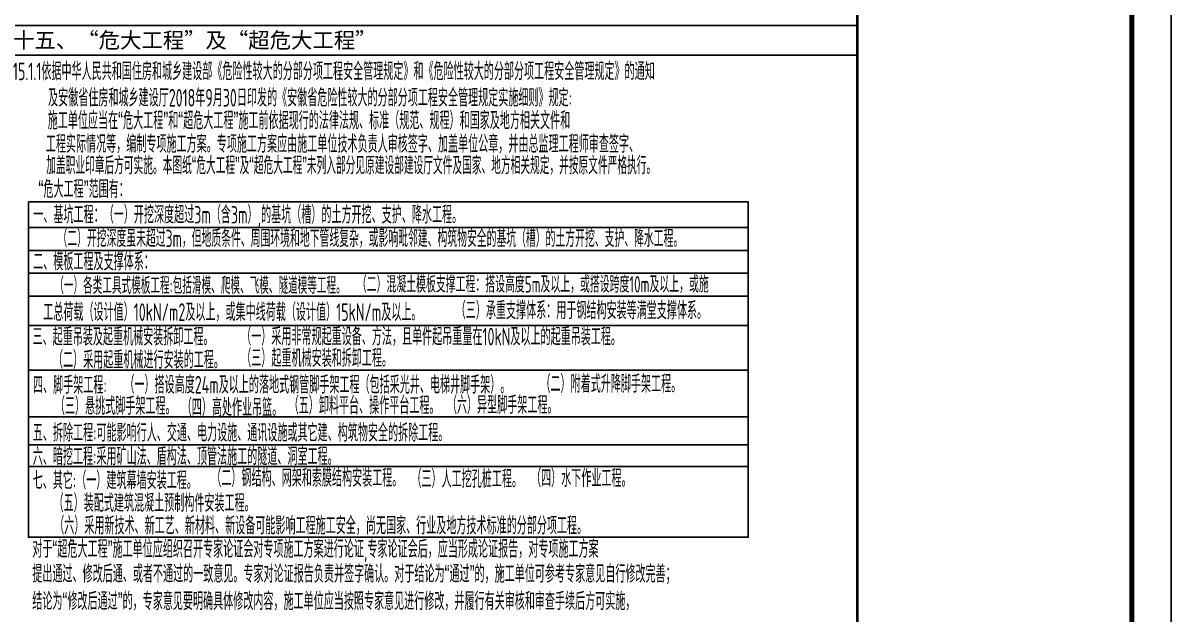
# Model space of a CAD drawing. Extents: x -655480 to 203344, y -294099 to 287156.
# Drawn here: x -462594 to -433308, y 181264 to 196352 of the extents above; entities that cross this region are included whole.
import ezdxf

# ---------------------------------------------------------------- set-up
doc = ezdxf.new("R2010")
doc.units = 0
doc.header["$LTSCALE"] = 1000
doc.layers.get('DEFPOINTS').update_dxf_attribs({"linetype": 'CONTINUOUS'})
for name, color, linetype in [('0-R-防护门', 4, 'CONTINUOUS'), ('C-SHET-TTLB', 11, 'CONTINUOUS'), ('CAPTION', 2, 'CONTINUOUS'), ('STEEL', 7, 'CONTINUOUS'), ('水平筋标注', 7, 'CONTINUOUS')]:
    doc.layers.add(name, color=color, linetype=linetype)
doc.layers.add('图框', color=9, linetype='CONTINUOUS', lineweight=18)
doc.styles.add('TSSD_REIN', font='tssdeng.shx', dxfattribs={"width": 0.7, "height": 300, "bigfont": 'tssdchn.shx'})
doc.styles.add('黑体', font='simhei.ttf')

# ---------------------------------------------------------------- blocks, each defined once
blk = doc.blocks.new('20210804.19142487')
at = {"layer": '图框', "const_width": 70}
blk.add_lwpolyline([(25, 0), (25, 57400)], dxfattribs=at)

msp = doc.modelspace()

# ---------------------------------------------------------------- linework, layer by layer
at = {"layer": '0-R-防护门'}
for p, q in [((-462454.82, 191133.65), (-444093.47, 191133.65)), ((-462454.82, 190544.89), (-444093.47, 190544.89)), ((-462454.82, 189966.11), (-444093.47, 189966.11)), ((-462454.82, 189377.35), (-444093.47, 189377.35)), ((-462454.82, 188632.57), (-444093.47, 188632.57)), ((-462454.82, 187486.14), (-444093.47, 187486.14)), ((-462454.82, 186299.1), (-444093.47, 186299.1)), ((-462454.82, 185586.87), (-444093.47, 185586.87)), ((-462454.82, 185028.26), (-444093.47, 185028.26))]:
    msp.add_line(p, q, dxfattribs=at)
msp.add_lwpolyline([(-462454.82, 191782.28), (-444093.47, 191782.28), (-444093.47, 183226.59), (-462454.82, 183226.59)], close=True, dxfattribs=at)
at = {"layer": 'C-SHET-TTLB'}
msp.add_lwpolyline([(-433307.71, 226182.28), (-433307.71, 166782.28), (-538407.71, 166782.28), (-538407.71, 226182.28)], close=True, dxfattribs=at)
at = {"layer": 'C-SHET-TTLB', "const_width": 120}
msp.add_lwpolyline([(-536567.71, 225182.28), (-434307.71, 225182.28), (-434307.71, 167782.28), (-536567.71, 167782.28)], close=True, dxfattribs=at)
at = {"layer": 'DEFPOINTS', "color": 252}
for p, q in [((-536567.71, 196282.28), (-441307.71, 196282.28)), ((-536567.71, 195532.28), (-441307.71, 195532.28))]:
    msp.add_line(p, q, dxfattribs=at)
at = {"layer": '图框', "const_width": 70}
msp.add_lwpolyline([(-441307.71, 167782.28), (-441307.71, 225182.28)], dxfattribs=at)
msp.add_lwpolyline([(-441307.71, 167782.28), (-441307.71, 225182.28)], dxfattribs=at)

# ---------------------------------------------------------------- block references
at = {"layer": '水平筋标注'}
msp.add_blockref('20210804.19142487', (-441332.85, 167782.28), dxfattribs=at)

# ---------------------------------------------------------------- texts
at = {"layer": 'CAPTION', "style": '黑体'}
msp.add_text('十五、“危大工程”及“超危大工程”', height=400, dxfattribs=at).set_placement((-462844.58, 195711.31))
at = {"layer": 'STEEL', "color": 7, "style": 'TSSD_REIN'}
for s, height, width, p in [('15.1.1依据中华人民共和国住房和城乡建设部《危险性较大的分部分项工程安全管理规定》和《危险性较大的分部分项工程安全管理规定》的通知', 450, 0.6, (-462850.04, 194891.14)), ('及安徽省住房和城乡建设厅2018年9月30日印发的《安徽省危险性较大的分部分项工程安全管理规定实施细则》规定:', 450, 0.6, (-461952.56, 194216.9)), ('施工单位应当在“危大工程”和“超危大工程”施工前依据现行的法律法规、标准（规范、规程）和国家及地方相关文件和', 450, 0.6, (-461961.63, 193634.7)), ('工程实际情况等，编制专项施工方案。专项施工方案应由施工单位技术负责人审核签字、加盖单位公章，并由总监理工程师审查签字、', 450, 0.6, (-462010.91, 193037.16)), ('加盖职业印章后方可实施。本图纸“危大工程”及“超危大工程”未列入部分见原建设部建设厅文件及国家、地方相关规定，并按原文件严格执行。', 450, 0.55, (-461999.96, 192488.11)), ('一、基坑工程：（一）开挖深度超过3m（含3m）,的基坑（槽）的土方开挖、支护、降水工程。', 450, 0.6, (-462329.13, 191231.62)), ('（二）开挖深度虽未超过3m，但地质条件、周围环境和地下管线复杂，或影响毗邻建、构筑物安全的基坑（槽）的土方开挖、支护、降水工程。', 440, 0.6, (-461713.72, 190629.88)), ('二、模板工程及支撑体系：', 450, 0.6, (-462332.86, 190034.22)), ('（一）各类工具式模板工程:包括滑模、爬模、飞模、隧道模等工程。', 430, 0.6, (-461794.48, 189435.24)), ('（二）混凝土模板支撑工程：搭设高度5m及以上，或搭设跨度10m及以上，或施', 420, 0.6, (-454077.51, 189469.89)), ('工总荷载（设计值）10kN/m2及以上，或集中线荷载（设计值）15kN/m及以上。', 450, 0.6, (-462076.76, 188745.22)), ('\u3000（三）承重支撑体系：用于钢结构安装等满堂支撑体系。', 450, 0.6, (-451811.47, 188788.56)), ('\u3000三、起重吊装及起重机械安装拆卸工程。\u3000', 450, 0.6, (-462605.88, 188115.6)), ('（一）采用非常规起重设备、方法，且单件起吊重量在10kN及以上的起重吊装工程。', 450, 0.6, (-457028.57, 188120.78)), ('（二）采用起重机械进行安装的工程。', 450, 0.6, (-461828.55, 187526.24)), ('（三）起重机械安装和拆卸工程。', 450, 0.6, (-457026.71, 187570.85)), ('四、脚手架工程:\u3000', 450, 0.6, (-462337.67, 186882.46)), ('（一）搭设高度24m及以上的落地式钢管脚手架工程（包括采光井、电梯井脚手架）。', 450, 0.6, (-460006.66, 186890.73)), ('（二）附着式升降脚手架工程。', 450, 0.6, (-449393.82, 186913.42)), ('（三）悬挑式脚手架工程。', 450, 0.6, (-461779.69, 186349.37)), ('（五）卸料平台、操作平台工程。', 450, 0.6, (-455815.57, 186363.86)), ('（六）异型脚手架工程。', 450, 0.6, (-451779.64, 186374.96)), ('（四）高处作业吊篮。', 450, 0.6, (-458543.78, 186311.67)), ('五、拆除工程:可能影响行人、交通、电力设施、通讯设施或其它建、构筑物安全的拆除工程。', 450, 0.6, (-462342.42, 185666.51)), ('六、暗挖工程:采用矿山法、盾构法、顶管法施工的隧道、洞室工程。', 450, 0.6, (-462344.35, 185061.49)), ('七、其它:（一）建筑幕墙安装工程。', 450, 0.6, (-462344.61, 184449.31)), ('（二）钢结构、网架和索膜结构安装工程。', 450, 0.6, (-457789.89, 184512.71)), ('（三）人工挖孔桩工程。', 450, 0.6, (-452684.34, 184488.38)), ('（四）水下作业工程。', 450, 0.6, (-449633.95, 184504.92)), ('（五）装配式建筑混凝土预制构件安装工程。', 450, 0.6, (-461813.31, 183872.2)), ('（六）采用新技术、新工艺、新材料、新设备可能影响工程施工安全，尚无国家、行业及地方技术标准的分部分项工程。', 450, 0.6, (-461797.8, 183296.68)), ('提出通过、修改后通、或者不通过的一致意见。专家对论证报告负责并签字确认。对于结论为“通过”的，施工单位可参考专家意见自行修改完善；', 450, 0.6, (-462355.28, 182065.1)), ('结论为“修改后通过”的，专家意见要明确具体修改内容，施工单位应当按照专家意见进行修改，并履行有关审核和审查手续后方可实施，', 450, 0.6, (-462355.28, 181366.42))]:
    msp.add_text(s, height=height, dxfattribs=dict(at, width=width)).set_placement(p)
at = {"layer": 'STEEL', "color": 2, "style": 'TSSD_REIN', "width": 0.6}
for s, p in [('“危大工程”范围有：', (-462197.26, 191885.09)), ('对于“超危大工程”施工单位应组织召开专家论证会对专项施工方案进行论证,专家论证会后，应当形成论证报告，对专项施工方案', (-462355.28, 182698.12))]:
    msp.add_text(s, height=450, dxfattribs=at).set_placement(p)

doc.saveas('drawing.dxf')
